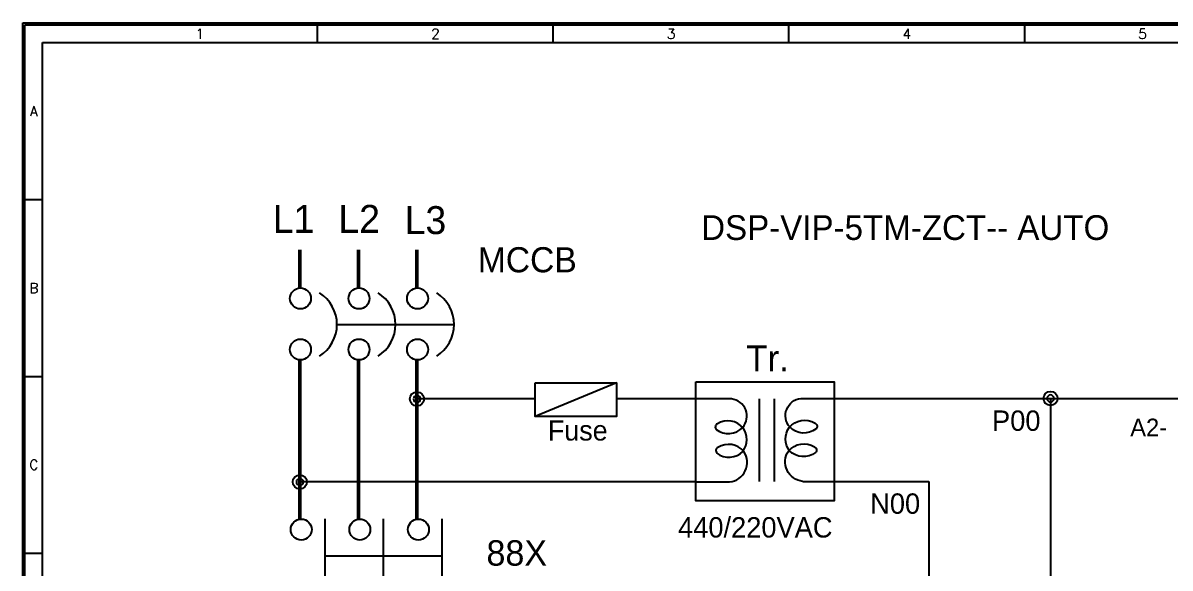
# Model space of a CAD drawing. Header units: millimetres. Extents: x 87 to 927, y 85 to 1088.
# Drawn here: x 519.7 to 714.3, y 882.2 to 974.7 of the extents above; entities that cross this region are included whole.
import ezdxf
from ezdxf.enums import TextEntityAlignment as Align

# ---------------------------------------------------------------- set-up
doc = ezdxf.new("R2010")
doc.units = ezdxf.units.MM
for name, color, linetype in [('20', 2, 'Continuous'), ('30', 3, 'Continuous'), ('4', 133, 'Continuous'), ('70', 7, 'Continuous'), ('ASHADE', 7, 'Continuous')]:
    doc.layers.add(name, color=color, linetype=linetype)
doc.styles.add('ghs', font='NGULIM.TTF')
doc.styles.add('SIMPLEX', font='SIMPLEX')

msp = doc.modelspace()

# ---------------------------------------------------------------- linework, layer by layer
for p, q in [((572.957, 923.536), (592.837, 923.536)), ((673.369, 896.899), (673.369, 773.153)), ((570.879, 884.246), (590.759, 884.246))]:
    msp.add_line(p, q)
at = {"layer": '20', "color": 7}
for p, q in [((522.966, 971.428), (896.366, 971.428)), ((522.966, 732.728), (522.966, 971.428))]:
    msp.add_line(p, q, dxfattribs=at)
at = {"layer": '30', "color": 7}
for p, q in [((569.666, 971.428), (569.666, 974.728)), ((609.666, 971.428), (609.666, 974.728)), ((649.666, 971.428), (649.666, 974.728)), ((689.666, 971.428), (689.666, 974.728)), ((519.666, 944.728), (522.966, 944.728)), ((519.666, 914.728), (522.966, 914.728)), ((519.666, 884.728), (522.966, 884.728))]:
    msp.add_line(p, q, dxfattribs=at)
at = {"layer": '4', "color": 0}
for centre in [(586.535, 910.889), (694.047, 910.975), (566.655, 896.812)]:
    msp.add_circle(centre, 1.2, dxfattribs=at)
at = {"layer": '70', "color": 7}
for p, q in [((519.666, 704.728), (519.666, 974.728)), ((519.666, 974.728), (899.666, 974.728)), ((519.966, 705.028), (519.966, 974.428)), ((519.966, 974.428), (899.366, 974.428))]:
    msp.add_line(p, q, dxfattribs=at)
at = {"layer": 'ASHADE', "color": 7, "linetype": 'ByBlock', "lineweight": 50, "ltscale": 2}
for p, q in [((566.655, 936.206), (566.655, 929.727)), ((576.595, 936.206), (576.595, 929.727)), ((586.535, 936.206), (586.535, 929.727)), ((566.655, 917.513), (566.655, 890.487)), ((576.595, 917.513), (576.595, 890.487)), ((586.535, 917.513), (586.535, 890.487))]:
    msp.add_line(p, q, dxfattribs=at)
at = {"layer": 'ASHADE', "ltscale": 2}
for p, q in [((620.383, 913.603), (606.565, 907.928)), ((606.565, 910.889), (586.535, 910.889)), ((633.867, 910.889), (620.383, 910.889)), ((639.912, 910.889), (633.867, 910.889)), ((644.576, 910.889), (644.576, 896.899)), ((647.167, 910.889), (647.167, 896.899)), ((651.682, 910.975), (657.357, 910.975)), ((657.357, 910.975), (819.125, 910.975)), ((694.047, 910.975), (694.047, 855.691)), ((603.737, 896.812), (566.655, 896.812)), ((633.867, 896.812), (603.737, 896.812)), ((633.867, 896.812), (639.591, 896.812)), ((652.003, 896.899), (673.369, 896.899)), ((570.879, 890.527), (570.879, 877.964)), ((580.819, 890.527), (580.819, 877.964)), ((590.759, 890.527), (590.759, 877.964))]:
    msp.add_line(p, q, dxfattribs=at)
at = {"layer": 'ASHADE'}
msp.add_lwpolyline([(606.565, 913.603), (620.383, 913.603), (620.383, 907.928), (606.565, 907.928)], close=True, dxfattribs=at)
at = {"layer": 'ASHADE', "ltscale": 2}
msp.add_lwpolyline([(633.867, 913.825), (657.357, 913.825), (657.357, 893.617), (633.867, 893.617)], close=True, dxfattribs=at)
for points in [[(639.591, 896.812, 0.5644393), (642.001, 901.962, 0.3776145), (637.613, 902.666, 0.5214253), (637.424, 901.703, 0.3768363), (641.856, 901.994, 0.3151835), (641.899, 905.966, 0.3776145), (637.511, 906.67, 0.5214253), (637.322, 905.707, 0.3826417), (641.812, 906.053, 0.6020814), (639.912, 910.889)], [(652.003, 896.899, -0.5644393), (649.593, 902.048, -0.3776145), (653.981, 902.752, -0.5214253), (654.17, 901.789, -0.3768363), (649.739, 902.08, -0.3151835), (649.696, 906.053, -0.3776145), (654.083, 906.757, -0.5214253), (654.273, 905.794, -0.3826417), (649.782, 906.139, -0.6020814), (651.682, 910.975)]]:
    msp.add_lwpolyline(points, format="xyb", dxfattribs=at)
for centre in [(566.757, 927.952), (576.697, 927.952), (586.637, 927.952), (566.757, 919.288), (576.697, 919.288), (586.637, 919.288), (566.896, 888.725), (576.836, 888.725), (586.776, 888.725)]:
    msp.add_circle(centre, 1.778, dxfattribs=at)
for centre, radius, start, end in [((566.624, 923.536), 6.333, 302.22193, 57.77807), ((576.564, 923.536), 6.333, 302.22193, 57.77807), ((586.504, 923.536), 6.333, 302.22193, 57.77807), ((586.535, 910.889), 0.593, 0, 180), ((694.047, 910.975), 0.593, 0, 180), ((586.535, 910.889), 0.593, 180, 0), ((694.047, 910.975), 0.593, 180, 0), ((566.655, 896.812), 0.593, 0, 180), ((566.655, 896.812), 0.593, 180, 0)]:
    msp.add_arc(centre, radius, start, end, dxfattribs=at)

# ---------------------------------------------------------------- texts
at = {"layer": '30', "color": 7, "style": 'SIMPLEX'}
for s, p in [('1', (549.666, 972.882)), ('2', (589.666, 972.882)), ('3', (629.666, 972.882)), ('4', (669.666, 972.882)), ('5', (709.666, 972.882)), ('A', (521.516, 959.728)), ('B', (521.516, 929.728)), ('C', (521.516, 899.728))]:
    msp.add_text(s, height=1.7, dxfattribs=at).set_placement(p, align=Align.MIDDLE)
at = {"layer": 'ASHADE', "ltscale": 2, "style": 'ghs'}
for s, height, p in [('L1', 4.7416, (562.063, 939.093)), ('L2', 4.7416, (573.205, 939.093)), ('L3', 4.7416, (584.446, 938.881)), ('DSP-VIP-5TM-ZCT-- AUTO', 4.2, (634.76, 937.888)), ('MCCB', 4.2675, (596.85, 932.389)), ('Tr.', 4.4382, (642.399, 915.567)), ('Fuse', 3.414, (608.742, 903.832)), ('A2-', 3, (707.58, 904.555)), ('440/220VAC', 3.4566, (630.842, 887.369)), ('88X', 4.3208, (598.329, 882.591))]:
    msp.add_text(s, height=height, dxfattribs=at).set_placement(p)
at = {"layer": 'ASHADE', "color": 3, "ltscale": 2, "style": 'ghs'}
for s, p in [('P00', (684.121, 905.479)), ('N00', (663.443, 891.403))]:
    msp.add_text(s, height=3.4566, dxfattribs=at).set_placement(p)

doc.saveas('drawing.dxf')
